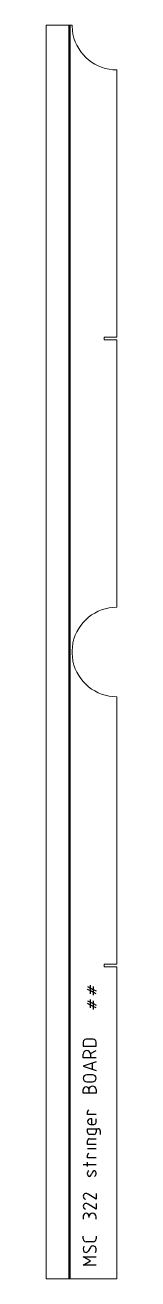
# Model space of a CAD drawing. Header units: millimetres. Extents: x 0 to 55, y 0 to 980.
import ezdxf

# ---------------------------------------------------------------- set-up
doc = ezdxf.new("R2010")
doc.units = ezdxf.units.MM
for name, color, linetype, lineweight in [('IV_BEND', 250, 'Continuous', 50), ('IV_MARK_SURFACE', 2, 'Continuous', 25), ('IV_OUTER_PROFILE', 7, 'Continuous', 5)]:
    doc.layers.add(name, color=color, linetype=linetype, lineweight=lineweight)

msp = doc.modelspace()

# ---------------------------------------------------------------- linework, layer by layer
at = {"layer": 'IV_BEND'}
msp.add_line((18.1, 0), (18.1, 980), dxfattribs=at)
at = {"layer": 'IV_MARK_SURFACE'}
for p, q in [((32.3, 228.49), (34.52, 227.38)), ((34.52, 225.16), (32.3, 226.27)), ((34.52, 227.38), (34.52, 229.6)), ((34.52, 227.38), (36.74, 226.27)), ((34.52, 225.16), (34.52, 227.38)), ((36.74, 228.49), (36.74, 226.27)), ((36.74, 226.27), (36.74, 224.05)), ((36.74, 226.27), (38.97, 225.16)), ((32.3, 217.38), (34.52, 216.27)), ((36.74, 224.05), (34.52, 225.16)), ((34.52, 222.93), (34.52, 225.16)), ((34.52, 216.27), (34.52, 218.49)), ((34.52, 216.27), (36.74, 215.16)), ((34.52, 214.05), (34.52, 216.27)), ((38.97, 222.93), (36.74, 224.05)), ((36.74, 224.05), (36.74, 221.82)), ((36.74, 217.38), (36.74, 215.16)), ((34.52, 214.05), (32.3, 215.16)), ((36.74, 212.93), (34.52, 214.05)), ((34.52, 211.82), (34.52, 214.05)), ((36.74, 215.16), (36.74, 212.93)), ((36.74, 215.16), (38.97, 214.05)), ((38.97, 211.82), (36.74, 212.93)), ((36.74, 212.93), (36.74, 210.71)), ((36.74, 187.38), (31.19, 187.38)), ((28.97, 185.16), (28.97, 181.82)), ((28.97, 181.82), (38.97, 181.82)), ((34.52, 176.27), (38.97, 178.49)), ((38.97, 181.82), (38.97, 185.16)), ((28.97, 172.93), (28.97, 175.71)), ((34.52, 172.93), (28.97, 172.93)), ((38.97, 169.6), (28.97, 166.27)), ((34.52, 175.71), (34.52, 172.93)), ((38.97, 172.93), (34.52, 172.93)), ((36.19, 164.05), (36.19, 168.49)), ((28.97, 166.27), (38.97, 162.93)), ((36.19, 159.6), (31.74, 159.6)), ((28.97, 145.16), (28.97, 147.93)), ((31.74, 154.05), (36.19, 154.05)), ((33.41, 147.93), (33.41, 145.16)), ((38.97, 147.93), (38.97, 145.16)), ((33.41, 145.16), (28.97, 145.16)), ((38.97, 145.16), (33.41, 145.16)), ((32.3, 128.49), (32.3, 130.71)), ((38.97, 128.49), (32.3, 128.49)), ((35.63, 125.16), (34.52, 125.16)), ((34.52, 120.71), (35.63, 120.71)), ((35.63, 120.71), (35.63, 125.16)), ((35.63, 120.71), (37.3, 120.71)), ((38.97, 122.38), (38.97, 125.16)), ((32.3, 117.38), (38.97, 117.38)), ((32.3, 114.6), (32.3, 117.38)), ((32.3, 105.16), (32.3, 107.93)), ((37.3, 112.93), (33.97, 112.93)), ((33.97, 109.6), (38.97, 109.6)), ((38.97, 117.38), (38.97, 114.6)), ((38.97, 117.38), (40.63, 117.38)), ((42.3, 115.71), (42.3, 112.93)), ((38.97, 105.16), (32.3, 105.16)), ((38.97, 101.55), (32.3, 101.55)), ((32.3, 89.05), (28.97, 89.05)), ((32.3, 94.6), (32.3, 96.82)), ((38.97, 94.6), (32.3, 94.6)), ((32.3, 89.05), (32.3, 91.27)), ((38.97, 89.05), (32.3, 89.05)), ((32.3, 87.93), (32.3, 89.05)), ((32.3, 81.82), (32.3, 82.93)), ((33.97, 80.16), (33.41, 80.16)), ((36.19, 83.49), (35.08, 81.27)), ((37.86, 84.6), (37.3, 84.6)), ((38.97, 81.82), (38.97, 82.93)), ((38.97, 62.38), (32.86, 66.27)), ((38.97, 66.82), (38.97, 62.38)), ((38.97, 59.05), (38.97, 54.6)), ((28.97, 49.05), (28.97, 46.82)), ((38.97, 54.6), (32.86, 58.49)), ((33.41, 48.49), (33.41, 47.93)), ((38.97, 46.82), (38.97, 48.49)), ((28.97, 31.27), (28.97, 33.49)), ((38.97, 33.49), (38.97, 31.27)), ((36.74, 29.05), (31.19, 29.05)), ((34.52, 24.6), (32.86, 21.82)), ((34.52, 14.05), (28.97, 17.38)), ((28.97, 17.38), (38.97, 17.38)), ((28.97, 10.71), (34.52, 14.05)), ((38.97, 10.71), (28.97, 10.71))]:
    msp.add_line(p, q, dxfattribs=at)
for centre, radius, start, end in [((31.19, 185.16), 2.22, 90, 180), ((36.74, 185.16), 2.22, 0, 90), ((31.74, 175.71), 2.78, 0, 180), ((31.74, 156.82), 2.78, 90, 270), ((36.19, 156.82), 2.78, 270, 90), ((31.19, 147.93), 2.22, 360, 180), ((36.19, 147.93), 2.78, 360, 180), ((33.41, 130.71), 1.11, 90, 180), ((34.52, 122.93), 2.22, 90, 270), ((37.3, 122.38), 1.67, 270, 0), ((33.97, 114.6), 1.67, 180, 270), ((33.97, 107.93), 1.67, 90, 180), ((37.3, 114.6), 1.67, 270, 0), ((40.63, 115.71), 1.67, 0, 90), ((33.41, 96.82), 1.11, 90, 180), ((34.12, 82.92), 1.82, 112.99424, 179.62562), ((34.12, 81.84), 1.82, 180.37438, 247.00576), ((33.22, 82.01), 2, 291.86006, 338.13994), ((38.04, 82.75), 2, 111.86006, 158.13994), ((37.14, 82.92), 1.82, 0.37438, 67.00576), ((37.14, 81.84), 1.82, 292.99424, 359.62562), ((31.29, 64.6), 2.32, 106.40471, 253.59529), ((31.29, 56.82), 2.32, 106.40471, 253.59529), ((31.07, 63.83), 3.02, 53.69114, 98.23638), ((31.07, 56.05), 3.02, 53.69114, 98.23638), ((31.19, 49.05), 2.22, 360, 180), ((36.19, 48.49), 2.78, 0, 180), ((31.19, 31.27), 2.22, 180, 270), ((36.74, 31.27), 2.22, 270, 0), ((33.65, 23.49), 4.69, 151.71531, 208.28469), ((30.95, 22.95), 2.21, 229.62628, 329.29837), ((36.58, 23.39), 2.39, 2.36847, 149.55905), ((35.3, 22.78), 3.74, 326.41745, 10.96269)]:
    msp.add_arc(centre, radius, start, end, dxfattribs=at)
at = {"layer": 'IV_OUTER_PROFILE'}
for p, q in [((19.95, 980), (0, 980)), ((0, 980), (0, 0)), ((19.95, 980), (20.38, 980)), ((55.2, 945), (55.2, 736.05)), ((45.2, 736.05), (55.2, 736.05)), ((45.2, 733.95), (45.2, 736.05)), ((55.2, 733.95), (45.2, 733.95)), ((55.2, 733.95), (55.2, 525)), ((55.2, 455), (55.2, 246.05)), ((45.2, 246.05), (55.2, 246.05)), ((45.2, 243.95), (45.2, 246.05)), ((55.2, 243.95), (45.2, 243.95)), ((55.2, 243.95), (55.2, 0)), ((55.2, 0), (0, 0))]:
    msp.add_line(p, q, dxfattribs=at)
for centre, radius, start, end in [((62.47, 980), 42.09, 179.9944, 181.16995), ((64.85, 980.03), 44.48, 181.14939, 182.28606), ((66.54, 980.09), 46.17, 182.27265, 183.38663), ((67.49, 980.14), 47.12, 183.3796, 184.48535), ((67.68, 980.15), 47.31, 184.48945, 186.71732), ((65.77, 979.96), 45.39, 186.75316, 189.08165), ((55.2, 980), 35, 191.88264, 270), ((55.2, 490), 35, 90, 168.11736), ((66.98, 489.95), 46.6, 177.95999, 179.28716), ((64.47, 489.99), 44.1, 179.30075, 180.68489), ((65.73, 489.98), 45.36, 176.54555, 177.9403), ((66.85, 489.9), 46.47, 175.15068, 176.53316), ((66.87, 489.9), 46.5, 173.75452, 175.14947), ((65.85, 490.02), 45.47, 172.33234, 173.76418), ((63.89, 490.3), 43.49, 170.85898, 172.35316), ((64.26, 489.99), 43.88, 180.68396, 182.0876), ((67.22, 490.08), 46.85, 182.07309, 183.42225), ((65.75, 490.02), 45.38, 183.44711, 184.86292), ((66.71, 490.09), 46.34, 184.85399, 186.25365), ((66.6, 490.08), 46.22, 186.25574, 187.66422), ((65.45, 489.94), 45.07, 187.67723, 189.11905), ((55.2, 490), 35, 191.88264, 270)]:
    msp.add_arc(centre, radius, start, end, dxfattribs=at)

doc.saveas('drawing.dxf')
